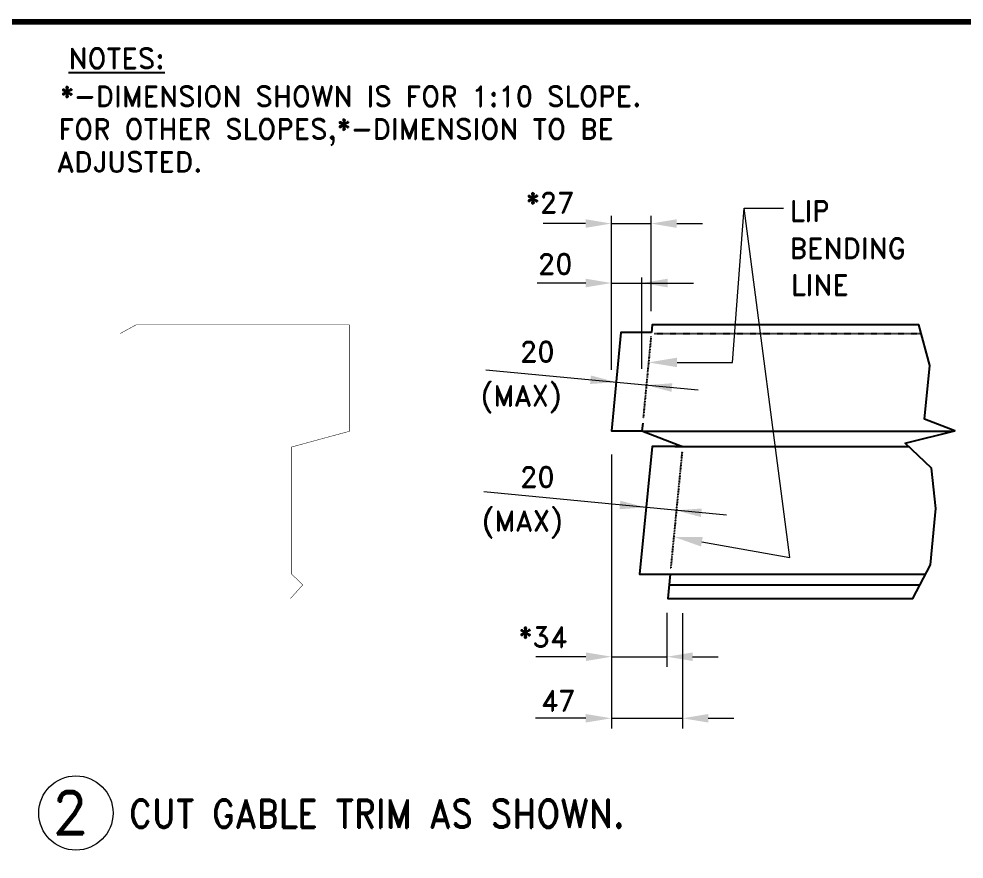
# Model space of a CAD drawing. Header units: millimetres. Extents: x 0 to 2669304, y -3314102 to 0.
# Drawn here: x 2474943 to 2491205, y -3173307 to -3158861 of the extents above; entities that cross this region are included whole.
import ezdxf

# ---------------------------------------------------------------- set-up
doc = ezdxf.new("R2010")
doc.units = ezdxf.units.MM
doc.header["$LTSCALE"] = 0.4
doc.header["$MEASUREMENT"] = 0
doc.linetypes.add('HIDDEN', pattern=[0.375, 0.25, -0.125])
doc.layers.add('Dimensions', color=5, linetype='Continuous', lineweight=0)
doc.layers.add('TEXT', color=7, linetype='Continuous', lineweight=13)
for name, color, linetype in [('M-Purlin', 213, 'Continuous'), ('Seal-Text', 60, 'Continuous'), ('TRIMS', 144, 'Continuous')]:
    doc.layers.add(name, color=color, linetype=linetype)
doc.styles.add('ROMAND', font='romand.shx')

msp = doc.modelspace()

# ---------------------------------------------------------------- linework, layer by layer
at = {"color": 5}
msp.add_lwpolyline([(2485674.8266, -3165813.1932), (2485662.3439, -3165943.3072)], dxfattribs=at)
at = {"layer": 'Dimensions'}
for p, q in [((2487221.0372, -3164767.0287), (2487422.9944, -3162117.1227)), ((2487422.9944, -3162117.1227), (2488097.5532, -3162117.1227)), ((2488207.4143, -3168121.3101), (2487422.9944, -3162117.1227)), ((2485135.4621, -3164894.317), (2485135.4621, -3162246.0402)), ((2485818.1923, -3163888.2382), (2485818.1923, -3162246.0402)), ((2484693.3355, -3162379.3664), (2483964.9854, -3162379.3664)), ((2485135.4621, -3162379.3664), (2485818.1923, -3162379.3664)), ((2486260.3189, -3162379.3664), (2486702.4455, -3162379.3664)), ((2484694.9712, -3163402.4477), (2483859.1532, -3163402.4477)), ((2485137.0978, -3163402.4477), (2486551.3426, -3163402.4477)), ((2485662.3439, -3164879.0733), (2485662.3439, -3163307.5457)), ((2486631.122, -3165242.5181), (2482978.6823, -3164901.4744)), ((2486266.444, -3164767.0287), (2487221.0372, -3164767.0287)), ((2485137.0978, -3166350.5245), (2485137.0978, -3171062.8118)), ((2486692.8882, -3167851.8865), (2488207.4143, -3168121.3101)), ((2486091.1458, -3169072.9489), (2486091.1458, -3170001.1205)), ((2486361.1894, -3169076.2421), (2486361.1894, -3171062.8118)), ((2484697.1172, -3169827.8328), (2483836.2209, -3169827.8328)), ((2485139.2439, -3169827.8328), (2486091.1458, -3169827.8328)), ((2486533.2724, -3169827.8328), (2486975.399, -3169827.8328)), ((2484694.9712, -3170886.0879), (2483832.4286, -3170886.0879)), ((2485137.0978, -3170886.0879), (2486361.1894, -3170886.0879)), ((2486803.316, -3170886.0879), (2487245.4426, -3170886.0879))]:
    msp.add_line(p, q, dxfattribs=at)
msp.add_lwpolyline([(2487116.9434, -3167393.8705), (2482943.5409, -3166994.1979)], dxfattribs=at)
for points in [[(2484693.3355, -3162305.6786), (2484693.3355, -3162453.0541), (2485135.4621, -3162379.3664)], [(2486260.3189, -3162305.6786), (2486260.3189, -3162453.0541), (2485818.1923, -3162379.3664)], [(2484694.9712, -3163328.7599), (2484694.9712, -3163476.1354), (2485137.0978, -3163402.4477)], [(2486104.4705, -3163328.7599), (2486104.4705, -3163476.1354), (2485662.3439, -3163402.4477)], [(2486266.444, -3164848.904), (2486266.444, -3164685.1534), (2485775.1922, -3164767.0287)], [(2484784.2341, -3164991.7133), (2484770.16, -3165138.4153), (2485217.3029, -3165107.2867)], [(2486184.9018, -3165126.0889), (2486170.8277, -3165272.7908), (2485737.7588, -3165157.2175)], [(2485290.3766, -3167145.0118), (2485276.3025, -3167291.7138), (2485723.4455, -3167260.5851)], [(2486691.0443, -3167279.3873), (2486676.9702, -3167426.0893), (2486243.9013, -3167310.516)], [(2486678.5483, -3167932.4963), (2486707.2281, -3167771.2768), (2486209.2297, -3167765.8471)], [(2484697.1172, -3169754.1451), (2484697.1172, -3169901.5206), (2485139.2439, -3169827.8328)], [(2486533.2724, -3169754.1451), (2486533.2724, -3169901.5206), (2486091.1458, -3169827.8328)], [(2484694.9712, -3170812.4001), (2484694.9712, -3170959.7756), (2485137.0978, -3170886.0879)], [(2486803.316, -3170812.4001), (2486803.316, -3170959.7756), (2486361.1894, -3170886.0879)]]:
    msp.add_solid(points, dxfattribs=at)
at = {"layer": 'M-Purlin', "linetype": 'Continuous', "const_width": 98.2504}
msp.add_lwpolyline([(2461913.4555, -3187894.1192), (2539605.6915, -3187894.1192), (2539605.6915, -3158910.2629), (2461913.4555, -3158910.2629)], close=True, dxfattribs=at)
at = {"layer": 'TEXT'}
msp.add_circle((2475923.0235, -3172514.9183), 638.6273, dxfattribs=at)
at = {"layer": 'TRIMS', "linetype": 'Continuous', "const_width": 8.2038}
msp.add_lwpolyline([(2476682.5064, -3164271.5248), (2476958.9546, -3164121.9077), (2480628.0868, -3164121.9077), (2480628.0799, -3165951.8601), (2479636.6637, -3166221.3116), (2479636.6661, -3168409.2806), (2479827.5885, -3168592.2704), (2479614.0633, -3168827.5596)], dxfattribs=at)
at = {"layer": 'TRIMS', "linetype": 'Continuous'}
for points in [[(2485824.6191, -3164251.8257), (2485299.3731, -3164251.8257), (2485137.0978, -3165943.3072), (2485662.3439, -3165943.3072)], [(2486361.1894, -3166212.8828), (2485835.9434, -3166212.8828), (2485621.1549, -3168409.0456), (2486146.4009, -3168409.0456), (2486106.2727, -3168827.323), (2490324.7745, -3168827.1693), (2490626.9506, -3168247.3536), (2490696.6815, -3167520.512), (2490719.8209, -3167279.3179), (2490641.7427, -3166587.6366), (2490191.4555, -3166153.0015), (2491046.6898, -3165942.2952), (2490524.0662, -3165744.1344), (2490612.5587, -3164821.7299), (2490426.7029, -3164121.5574), (2485837.1009, -3164121.7215), (2485824.6191, -3164251.8257)], [(2485662.3439, -3165943.3072), (2486361.1894, -3166212.8828)]]:
    msp.add_lwpolyline(points, dxfattribs=at)
at = {"layer": 'TRIMS', "linetype": 'HIDDEN'}
for points in [[(2485817.8518, -3164322.3655), (2485682.8598, -3165729.4589)], [(2485870.4266, -3164270.6551), (2490466.2798, -3164270.6551)], [(2486351.5496, -3166313.364), (2486155.5052, -3168314.1467)]]:
    msp.add_lwpolyline(points, dxfattribs=at)
at = {"layer": 'TRIMS'}
for points in [[(2485679.924, -3165951.685), (2491009.3277, -3165951.5002)], [(2486228.4687, -3166213.0924), (2490253.5567, -3166212.944)], [(2486146.4009, -3168409.0456), (2490542.7661, -3168408.8869)], [(2486128.8448, -3168592.042), (2490447.3948, -3168591.8854)]]:
    msp.add_lwpolyline(points, dxfattribs=at)

# ---------------------------------------------------------------- texts
at = {"layer": 'Seal-Text', "linetype": 'Continuous', "style": 'ROMAND'}
msp.add_text('%%UNOTES:', height=348.37783, dxfattribs=at).set_placement((2475793.9639, -3159714.8209))
at = {"layer": 'TEXT', "linetype": 'Continuous', "style": 'ROMAND'}
for s, height, p in [('*-DIMENSION SHOWN IS FOR 1:10 SLOPE.', 348.377834, (2475651.6498, -3160365.5122)), ('FOR OTHER SLOPES,*-DIMENSION TO BE', 348.377834, (2475623.19, -3160929.1997)), ('ADJUSTED.', 348.37783, (2475594.7303, -3161492.8873)), ('*27', 348.37783, (2483665.3726, -3162196.9901)), ('LIP', 348.37783, (2488202.9447, -3162337.9698)), ('BENDING ', 348.37783, (2488202.9447, -3162979.4734)), ('20', 348.37783, (2483871.1728, -3163247.7167)), ('LINE', 348.37783, (2488221.8085, -3163612.4934)), ('20', 348.37783, (2483563.0328, -3164757.2793)), ('(MAX)', 348.37783, (2482895.9257, -3165512.9836)), ('20', 348.37783, (2483563.8795, -3166911.3043)), ('(MAX)', 348.37783, (2482916.5253, -3167665.6328)), ('*34', 348.37783, (2483538.3896, -3169661.5047)), ('47', 348.37783, (2483921.9171, -3170756.2355))]:
    msp.add_text(s, height=height, dxfattribs=at).set_placement(p)
at = {"layer": 'TEXT', "style": 'ROMAND'}
msp.add_text('2', height=736.8777, dxfattribs=at).set_placement((2475504.4319, -3172877.3761))
at = {"layer": 'TEXT', "style": 'ROMAND', "width": 0.9}
msp.add_text('CUT GABLE TRIM AS SHOWN.', height=487.088652, dxfattribs=at).set_placement((2476836.0535, -3172767.4994))

doc.saveas('drawing.dxf')
